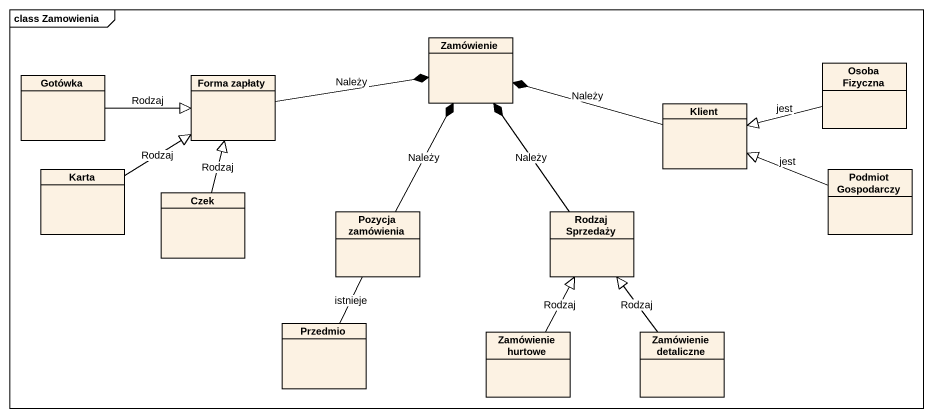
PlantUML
@startuml
mainframe class Zamowienia
hide circle
hide empty members
class Zamówienie
class Gotówka
class "Forma zapłaty" as Forma_zapłaty
class "Osoba Fizyczna" as Osoba_Fizyczna
class Klient
class Karta
class "Podmiot Gospodarczy" as Podmiot_Gospodarczy
class Czek
class "Pozycja zamówienia" as Pozycja_zamówienia
class "Rodzaj Sprzedaży" as Rodzaj_Sprzedaży
class Przedmio
class "Zamówienie hurtowe" as Zamówienie_hurtowe
class "Zamówienie detaliczne" as Zamówienie_detaliczne
Gotówka -right-|> Forma_zapłaty : Rodzaj
Forma_zapłaty -right-* Zamówienie : Należy
Osoba_Fizyczna -left-|> Klient : jest
Klient -left-* Zamówienie : Należy
Karta -up-|> Forma_zapłaty : Rodzaj
Podmiot_Gospodarczy -left-|> Klient : jest
Czek -up-|> Forma_zapłaty : Rodzaj
Pozycja_zamówienia -up-* Zamówienie : Należy
Pozycja_zamówienia -- Przedmio : istnieje
Rodzaj_Sprzedaży -up-* Zamówienie : Należy
Zamówienie_hurtowe -up-|> Rodzaj_Sprzedaży : Rodzaj
Zamówienie_detaliczne -up-|> Rodzaj_Sprzedaży : Rodzaj
@enduml
